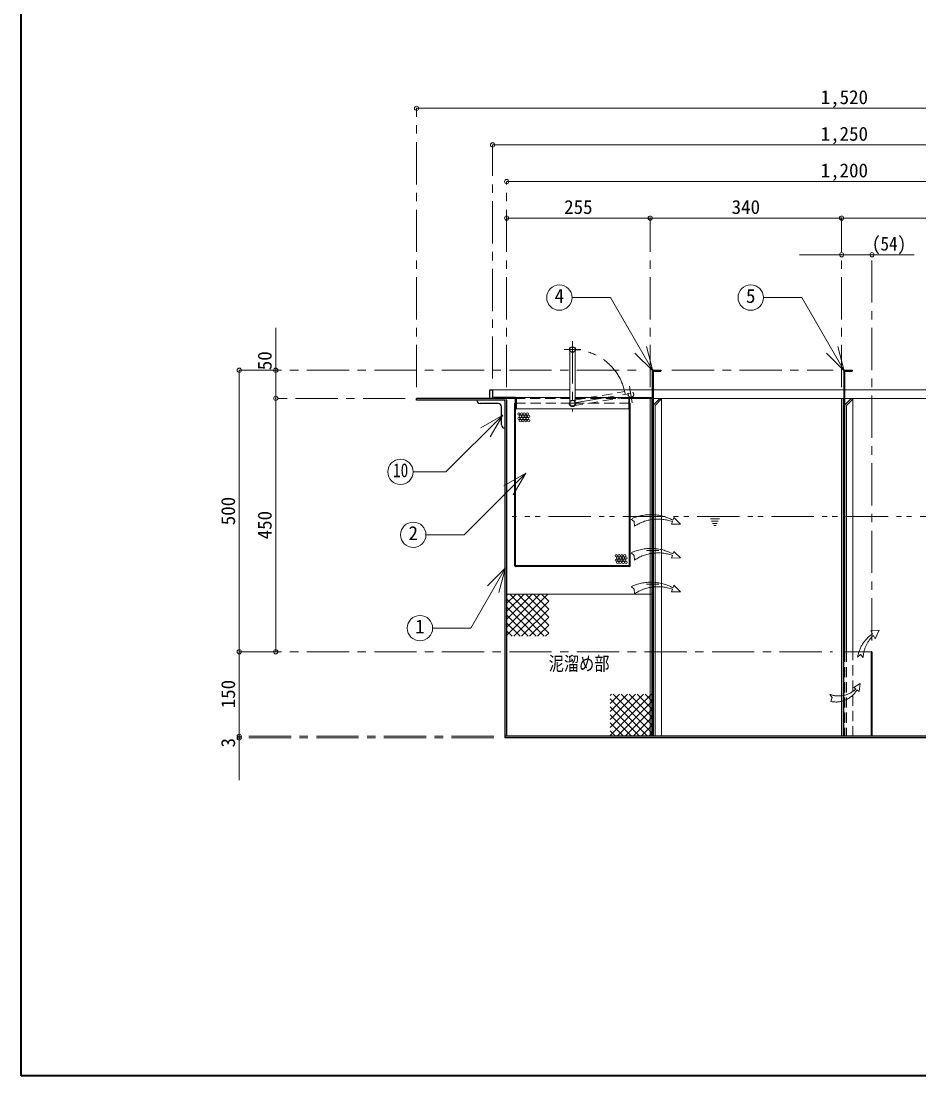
# Model space of a CAD drawing. Units: millimetres at full size, sheet at 1:15; some dimension numbers follow another scale. Extents: x -3188 to 2887, y -2113 to 2102.
# Drawn here: x -3188 to -1593, y -2113 to -240 of the extents above; entities that cross this region are included whole.
import ezdxf
from ezdxf.enums import TextEntityAlignment as Align

# ---------------------------------------------------------------- set-up
doc = ezdxf.new("R2010")
doc.units = ezdxf.units.MM
doc.header["$LTSCALE"] = 15
doc.header["$PDMODE"] = 32
doc.header["$PDSIZE"] = 7.5
for name, pattern in [('CHAIN1', [8, 5, -1, 1, -1]), ('DASHED1', [1.8, 1.2, -0.6]), ('DOUBLE_CHAIN1', [8.8, 5, -1, 0.6, -0.6, 0.6, -1])]:
    doc.linetypes.add(name, pattern=pattern)
doc.layers.add('0-0_ﾚｲﾔ1', color=4, linetype='Continuous', lineweight=9)
doc.layers.add('0-6_補助線', color=4, linetype='Continuous', lineweight=9)
doc.styles.add('ＭＳ ゴシック', font='')
doc.styles.get('ＭＳ ゴシック').set_extended_font_data('MS Gothic')

msp = doc.modelspace()

# ---------------------------------------------------------------- linework, layer by layer
at = {"layer": '0-0_ﾚｲﾔ1', "color": 1, "lineweight": 40}
for p, q in [((-3187.84, -2112.82), (-3187.84, 2102.18)), ((2887.16, -2112.82), (-3187.84, -2112.82))]:
    msp.add_line(p, q, dxfattribs=at)
at = {"layer": '0-0_ﾚｲﾔ1', "linetype": 'CHAIN1'}
for p, q in [((-2485.34, -889.82), (-2485.34, -394.82)), ((-2350.34, -874.82), (-2350.34, -459.82)), ((-2325.34, -889.82), (-2325.34, -524.82)), ((-2070.34, -889.82), (-2070.34, -589.82)), ((-1730.34, -889.82), (-1730.34, -589.82)), ((-1676.34, -1339.82), (-1676.34, -654.82)), ((-2223.34, -823.32), (-2193.34, -823.32)), ((-2208.34, -808.32), (-2208.34, -933.32)), ((-2800.34, -859.82), (-2085.09, -859.82)), ((-2031.59, -859.82), (-1745.09, -859.82)), ((-2102.17, -917.66), (-2107.05, -888.06)), ((-2505.34, -909.82), (-2735.34, -909.82)), ((-2208.34, -918.32), (-2099.81, -900.42)), ((-2223.34, -918.32), (-2193.34, -918.32)), ((-2800.34, -1359.82), (-1746.59, -1359.82)), ((-2348.34, -1509.82), (-2800.34, -1509.82)), ((-2348.34, -1512.82), (-2800.34, -1512.82))]:
    msp.add_line(p, q, dxfattribs=at)
at = {"layer": '0-0_ﾚｲﾔ1'}
for p, q in [((-965.34, -394.82), (-2485.34, -394.82)), ((-2350.34, -459.82), (-1100.34, -459.82)), ((-1125.34, -524.82), (-2325.34, -524.82)), ((-2325.34, -589.82), (-2070.34, -589.82)), ((-2070.34, -589.82), (-1730.34, -589.82)), ((-1730.34, -589.82), (-1390.34, -589.82)), ((-1601.34, -654.82), (-1805.09, -654.82)), ((-2735.34, -784.82), (-2735.34, -909.82)), ((-2800.34, -859.82), (-2800.34, -1359.82)), ((-2350.34, -894.82), (-2213.34, -894.82)), ((-2203.34, -894.82), (-2066.59, -894.82)), ((-2065.09, -894.82), (-1726.59, -894.82)), ((-1725.09, -894.82), (-1315.2, -894.82)), ((-2735.34, -909.82), (-2735.34, -1359.82)), ((-2309.84, -908.32), (-2213.34, -908.32)), ((-2203.34, -908.32), (-2106.84, -908.32)), ((-2068.34, -909.82), (-2066.59, -909.82)), ((-2065.09, -909.82), (-1726.59, -909.82)), ((-2050.34, -1509.82), (-2050.34, -909.82)), ((-1725.09, -909.82), (-1390.34, -909.82)), ((-1710.34, -1359.82), (-1710.34, -909.82)), ((-2308.34, -928.32), (-2108.34, -928.32)), ((-2800.34, -1359.82), (-2800.34, -1509.82)), ((-2800.34, -1509.82), (-2800.34, -1587.82))]:
    msp.add_line(p, q, dxfattribs=at)
at = {"layer": '0-0_ﾚｲﾔ1', "color": 7, "lineweight": 18}
for p, q in [((-2209.2, -730.9), (-2140.75, -730.9)), ((-2065.51, -861.22), (-2140.75, -730.9)), ((-1869.2, -730.9), (-1800.75, -730.9)), ((-1725.51, -861.22), (-1800.75, -730.9)), ((-2213.34, -823.45), (-2213.34, -918.32)), ((-2203.34, -823.32), (-2203.34, -918.32)), ((-2065.51, -861.22), (-2077.16, -817.75)), ((-1725.51, -861.22), (-1737.16, -817.75)), ((-2065.51, -861.22), (-2097.33, -829.4)), ((-1725.51, -861.22), (-1757.33, -829.4)), ((-2070.34, -1509.82), (-2070.34, -909.82)), ((-2068.34, -909.82), (-2067.34, -909.82)), ((-2067.34, -1509.82), (-2067.34, -909.82)), ((-2063.46, -919.94), (-2053.34, -909.82)), ((-2060.9, -921.62), (-2051.22, -911.94)), ((-2053.34, -909.82), (-2051.22, -911.94)), ((-1730.34, -909.82), (-1727.34, -909.82)), ((-1730.34, -1509.82), (-1730.34, -909.82)), ((-1727.34, -1509.82), (-1727.34, -909.82)), ((-1723.46, -919.94), (-1713.34, -909.82)), ((-1720.9, -921.62), (-1711.22, -911.94)), ((-1713.34, -909.82), (-1711.22, -911.94)), ((-2064.34, -922.06), (-2064.34, -1509.82)), ((-2061.34, -922.68), (-2061.34, -1509.82)), ((-1724.34, -922.06), (-1724.34, -1359.82)), ((-1721.34, -922.68), (-1721.34, -1359.82)), ((-2332.3, -939.41), (-2433.22, -1040.34)), ((-2332.3, -939.41), (-2371.27, -961.91)), ((-2332.3, -939.41), (-2354.8, -978.38)), ((-2433.22, -1040.34), (-2491.43, -1040.34)), ((-2291.23, -1042.38), (-2400.89, -1152.05)), ((-2291.23, -1042.38), (-2330.2, -1064.88)), ((-2291.23, -1042.38), (-2313.73, -1081.36)), ((-2468.65, -1152.05), (-2400.89, -1152.05)), ((-2327.48, -1211.01), (-2389.14, -1317.8)), ((-2327.48, -1211.01), (-2359.3, -1242.83)), ((-2327.48, -1211.01), (-2339.13, -1254.48)), ((-2456.81, -1317.8), (-2389.14, -1317.8)), ((-1726.59, -1359.82), (-1726.59, -1509.82)), ((-1725.09, -1359.82), (-1677.84, -1359.82))]:
    msp.add_line(p, q, dxfattribs=at)
at = {"layer": '0-0_ﾚｲﾔ1', "color": 5, "lineweight": 25}
for p, q in [((-2066.59, -861.32), (-2066.59, -1509.82)), ((-2065.09, -859.82), (-2051.59, -859.82)), ((-2064.34, -861.32), (-2051.59, -861.32)), ((-2051.59, -859.82), (-2051.59, -861.32)), ((-1726.59, -861.32), (-1726.59, -1359.82)), ((-1725.09, -859.82), (-1711.59, -859.82)), ((-1724.34, -861.32), (-1711.59, -861.32)), ((-1711.59, -859.82), (-1711.59, -861.32)), ((-2065.09, -862.07), (-2065.09, -1509.82)), ((-1725.09, -862.07), (-1725.09, -1359.82)), ((-2350.34, -894.82), (-2350.34, -909.82)), ((-2485.34, -912.82), (-2485.34, -909.82)), ((-2310.59, -909.82), (-2485.34, -909.82)), ((-2329.84, -912.82), (-2485.34, -912.82)), ((-2348.34, -908.32), (-2348.34, -909.82)), ((-2309.84, -908.32), (-2348.34, -908.32)), ((-2328.34, -914.32), (-2328.34, -1512.82)), ((-2325.34, -912.82), (-2325.34, -1509.82)), ((-2309.84, -1206.82), (-2309.84, -910.57)), ((-2308.34, -909.82), (-2308.34, -928.32)), ((-2108.34, -909.82), (-2108.34, -928.32)), ((-2106.84, -908.32), (-2068.34, -908.32)), ((-2106.84, -1206.82), (-2106.84, -910.57)), ((-2068.34, -909.82), (-2106.09, -909.82)), ((-2068.34, -909.82), (-2068.34, -908.32)), ((-2340.34, -918.82), (-2372.34, -918.82)), ((-2334.34, -956.82), (-2334.34, -924.82)), ((-2310.84, -918.32), (-2309.84, -918.32)), ((-2310.84, -1207.32), (-2310.84, -918.32)), ((-2309.84, -928.32), (-2308.34, -928.32)), ((-2108.34, -928.32), (-2106.84, -928.32)), ((-2106.84, -918.32), (-2105.84, -918.32)), ((-2105.84, -1207.32), (-2105.84, -918.32)), ((-2106.84, -1208.32), (-2309.84, -1208.32)), ((-2107.34, -1207.32), (-2309.34, -1207.32)), ((-1725.09, -1359.82), (-1726.59, -1359.82)), ((-1676.34, -1359.82), (-1676.34, -1509.82)), ((-1122.34, -1509.82), (-2328.34, -1509.82)), ((-1122.34, -1512.82), (-2328.34, -1512.82))]:
    msp.add_line(p, q, dxfattribs=at)
at = {"layer": '0-0_ﾚｲﾔ1', "linetype": 'DASHED1'}
for p, q in [((-2209.16, -913.38), (-2115.42, -897.93)), ((-2310.59, -909.82), (-2213.34, -909.82)), ((-2207.53, -923.25), (-2113.79, -907.8)), ((-2203.34, -909.82), (-2106.09, -909.82)), ((-2309.84, -918.32), (-2223.34, -918.32)), ((-2106.84, -918.32), (-2193.34, -918.32)), ((-1725.09, -1359.82), (-1725.09, -1509.82)), ((-1724.34, -1359.82), (-1724.34, -1509.82)), ((-1721.34, -1359.82), (-1721.34, -1509.82)), ((-1710.34, -1509.82), (-1710.34, -1359.82))]:
    msp.add_line(p, q, dxfattribs=at)
at = {"layer": '0-0_ﾚｲﾔ1', "linetype": 'DOUBLE_CHAIN1'}
for p, q in [((-1383.84, -1119.82), (-2315.34, -1119.82)), ((-2028.52, -1121.51), (-2030.06, -1125.97)), ((-2028.52, -1121.51), (-2016.45, -1133.19)), ((-2030.98, -1128.62), (-2032.63, -1133.39)), ((-2032.63, -1133.39), (-2016.45, -1133.19)), ((-1947.34, -1123.82), (-1963.34, -1123.82)), ((-1949.34, -1127.82), (-1961.34, -1127.82)), ((-1951.34, -1131.82), (-1959.34, -1131.82)), ((-1953.34, -1135.82), (-1957.34, -1135.82)), ((-2030.98, -1188.62), (-2032.63, -1193.39)), ((-2032.63, -1193.39), (-2016.45, -1193.19)), ((-2028.52, -1181.51), (-2030.06, -1185.97)), ((-2028.52, -1181.51), (-2016.45, -1193.19)), ((-2030.98, -1248.62), (-2032.63, -1253.39)), ((-2032.63, -1253.39), (-2016.45, -1253.19)), ((-2028.52, -1241.51), (-2030.06, -1245.97)), ((-2028.52, -1241.51), (-2016.45, -1253.19)), ((-1675.41, -1328.04), (-1678.46, -1322.29)), ((-1673.74, -1330.82), (-1670.88, -1337)), ((-1708.71, -1423.44), (-1697.53, -1415.8)), ((-1699.02, -1430.14), (-1697.53, -1415.8)), ((-1708.71, -1423.44), (-1705.24, -1425.84)), ((-1703.2, -1427.25), (-1699.02, -1430.14))]:
    msp.add_line(p, q, dxfattribs=at)
at = {"layer": '0-0_ﾚｲﾔ1', "color": 5, "lineweight": 25}
for points in [[(-2355.34, -909.82), (-2355.34, -894.82), (-2350.34, -894.82)], [(-1676.34, -1359.82), (-1677.84, -1359.82), (-1677.84, -1509.82)]]:
    msp.add_lwpolyline(points, dxfattribs=at)
at = {"layer": '0-0_ﾚｲﾔ1', "linetype": 'DOUBLE_CHAIN1'}
for points in [[(-2104.4, -1124.08), (-2099.06, -1128.73), (-2098.06, -1136.82)], [(-2104.4, -1184.08), (-2099.06, -1188.73), (-2098.06, -1196.82)], [(-2104.4, -1244.08), (-2099.06, -1248.73), (-2098.06, -1256.82)], [(-1678.46, -1322.29), (-1663.3, -1321.38), (-1670.88, -1337)], [(-1701.81, -1369.47), (-1696.69, -1364.47), (-1691.94, -1369.75)], [(-1751.1, -1435.37), (-1746.83, -1441.23), (-1749.26, -1448.04)]]:
    msp.add_lwpolyline(points, dxfattribs=at)
at = {"layer": '0-0_ﾚｲﾔ1', "color": 7, "lineweight": 18}
for centre in [(-2231.7, -730.9), (-1891.7, -730.9), (-2513.93, -1040.34), (-2491.15, -1152.05), (-2479.31, -1317.8)]:
    msp.add_circle(centre, 22.5, dxfattribs=at)
at = {"layer": '0-0_ﾚｲﾔ1', "color": 5, "lineweight": 25}
msp.add_circle((-2208.34, -823.32), 5, dxfattribs=at)
at = {"layer": '0-0_ﾚｲﾔ1', "linetype": 'DASHED1'}
msp.add_circle((-2104.61, -902.86), 5, dxfattribs=at)
at = {"layer": '0-0_ﾚｲﾔ1'}
for centre in [(-2303.7, -937.57), (-2298.7, -937.57), (-2293.7, -937.57), (-2288.7, -937.57), (-2303.7, -945.57), (-2301.2, -941.57), (-2301.2, -949.57), (-2298.7, -945.57), (-2296.2, -941.57), (-2296.2, -949.57), (-2293.7, -945.57), (-2291.2, -941.57), (-2291.2, -949.57), (-2288.7, -945.57), (-2286.2, -941.57), (-2286.2, -949.57), (-2130.7, -1189.12), (-2130.7, -1197.12), (-2128.2, -1193.12), (-2125.7, -1189.12), (-2125.7, -1197.12), (-2123.2, -1193.12), (-2120.7, -1189.12), (-2120.7, -1197.12), (-2118.2, -1193.12), (-2115.7, -1189.12), (-2115.7, -1197.12), (-2113.2, -1193.12), (-2128.2, -1201.12), (-2123.2, -1201.12), (-2118.2, -1201.12), (-2113.2, -1201.12)]:
    msp.add_circle(centre, 2, dxfattribs=at)
at = {"layer": '0-0_ﾚｲﾔ1', "linetype": 'CHAIN1'}
msp.add_arc((-2208.34, -918.32), 95, 9.36346, 90, dxfattribs=at)
at = {"layer": '0-0_ﾚｲﾔ1', "color": 5, "lineweight": 25}
for centre, radius, start, end in [((-2065.09, -861.32), 1.5, 90, 180), ((-2064.34, -862.07), 0.75, 90, 180), ((-1725.09, -861.32), 1.5, 90, 180), ((-1724.34, -862.07), 0.75, 90, 180), ((-2372.34, -912.82), 6, 180, 270), ((-2329.84, -914.32), 1.5, 0, 90), ((-2328.34, -912.82), 3, 0, 90), ((-2310.59, -910.57), 0.75, 0, 90), ((-2309.84, -909.82), 1.5, 0, 90), ((-2106.84, -909.82), 1.5, 90, 180), ((-2106.09, -910.57), 0.75, 90, 180), ((-2340.34, -924.82), 6, 0, 90), ((-2328.34, -956.82), 6, 180, 270), ((-2309.84, -1207.32), 1, 180, 270), ((-2309.34, -1206.82), 0.5, 180, 270), ((-2107.34, -1206.82), 0.5, 270, 0), ((-2106.84, -1207.32), 1, 270, 0)]:
    msp.add_arc(centre, radius, start, end, dxfattribs=at)
at = {"layer": '0-0_ﾚｲﾔ1', "linetype": 'DASHED1'}
for radius, start, end in [(5, 0, 180), (6, 180, 0)]:
    msp.add_arc((-2208.34, -918.32), radius, start, end, dxfattribs=at)
at = {"layer": '0-0_ﾚｲﾔ1', "color": 7, "lineweight": 18}
for centre, radius, start, end in [((-2208.34, -918.32), 5, 180, 0), ((-2061.34, -922.06), 3, 135, 180), ((-2059.84, -922.68), 1.5, 135, 180), ((-1721.34, -922.06), 3, 135, 180), ((-1719.84, -922.68), 1.5, 135, 180)]:
    msp.add_arc(centre, radius, start, end, dxfattribs=at)
at = {"layer": '0-0_ﾚｲﾔ1', "linetype": 'DOUBLE_CHAIN1'}
for centre, radius, start, end in [((-2069.14, -1200.01), 83.72, 62.17751, 114.9101), ((-2056.33, -1199.68), 75.45, 70.3681, 123.57816), ((-2069.14, -1260.01), 83.72, 62.17751, 114.9101), ((-2056.33, -1259.68), 75.45, 70.3681, 123.57816), ((-2069.14, -1320.01), 83.72, 62.17751, 114.9101), ((-2056.33, -1319.68), 75.45, 70.3681, 123.57816), ((-1640.99, -1379.11), 61.59, 123.98307, 170.99646), ((-1635.69, -1372.33), 56.31, 132.51176, 177.36854), ((-1735.69, -1394.41), 43.76, 249.37581, 314.10079), ((-1740.42, -1406.21), 42.76, 258.06872, 330.51954)]:
    msp.add_arc(centre, radius, start, end, dxfattribs=at)
at = {"layer": '0-0_ﾚｲﾔ1', "color": 1}
for p in [(-2485.34, -394.82), (-2350.34, -459.82), (-2325.34, -524.82), (-2325.34, -589.82), (-2070.34, -589.82), (-1730.34, -589.82), (-1730.09, -654.82), (-1676.34, -654.82), (-2800.34, -859.82), (-2735.34, -859.82), (-2735.34, -909.82), (-2800.34, -1359.82), (-2735.34, -1359.82), (-2800.34, -1509.82), (-2800.34, -1512.82)]:
    msp.add_point(p, dxfattribs=at)
at = {"layer": '0-6_補助線', "color": 7, "linetype": 'DASHED1', "lineweight": 18}
for p, q in [((-2065.09, -1107.32), (-2066.59, -1107.32)), ((-2065.09, -1132.32), (-2066.59, -1132.32)), ((-2065.09, -1167.32), (-2066.59, -1167.32)), ((-2065.09, -1192.32), (-2066.59, -1192.32)), ((-2065.09, -1227.32), (-2066.59, -1227.32)), ((-2065.09, -1252.32), (-2066.59, -1252.32))]:
    msp.add_line(p, q, dxfattribs=at)
at = {"layer": '0-6_補助線', "linetype": 'CHAIN1'}
for p, q in [((-2055.09, -1179.82), (-2076.59, -1179.82)), ((-2055.09, -1239.82), (-2076.59, -1239.82))]:
    msp.add_line(p, q, dxfattribs=at)
at = {"layer": '0-6_補助線'}
for p, q in [((-2325.34, -1330.72), (-2251.94, -1257.32)), ((-2325.34, -1316.58), (-2266.09, -1257.32)), ((-2325.34, -1302.43), (-2280.23, -1257.32)), ((-2325.34, -1288.29), (-2294.37, -1257.32)), ((-2325.34, -1274.15), (-2308.51, -1257.32)), ((-2325.34, -1260.01), (-2322.65, -1257.32)), ((-2066.59, -1257.32), (-2325.34, -1257.32)), ((-2325.34, -1265.86), (-2258.88, -1332.32)), ((-2319.74, -1257.32), (-2250.34, -1326.72)), ((-2312.8, -1332.32), (-2250.34, -1269.86)), ((-2305.6, -1257.32), (-2250.34, -1312.58)), ((-2291.46, -1257.32), (-2250.34, -1298.43)), ((-2277.32, -1257.32), (-2250.34, -1284.29)), ((-2263.17, -1257.32), (-2250.34, -1270.15)), ((-2325.34, -1280), (-2273.03, -1332.32)), ((-2298.66, -1332.32), (-2250.34, -1284)), ((-2325.34, -1294.14), (-2287.17, -1332.32)), ((-2325.34, -1308.29), (-2301.31, -1332.32)), ((-2284.52, -1332.32), (-2250.34, -1298.14)), ((-2325.34, -1322.43), (-2315.45, -1332.32)), ((-2270.37, -1332.32), (-2250.34, -1312.29)), ((-2256.23, -1332.32), (-2250.34, -1326.43)), ((-2141.59, -1508.22), (-2068.19, -1434.82)), ((-2141.59, -1494.08), (-2082.34, -1434.82)), ((-2141.59, -1479.93), (-2096.48, -1434.82)), ((-2141.59, -1465.79), (-2110.62, -1434.82)), ((-2141.59, -1451.65), (-2124.76, -1434.82)), ((-2141.59, -1437.51), (-2138.9, -1434.82)), ((-2135.99, -1434.82), (-2066.59, -1504.22)), ((-2121.85, -1434.82), (-2066.59, -1490.08)), ((-2107.71, -1434.82), (-2066.59, -1475.93)), ((-2093.57, -1434.82), (-2066.59, -1461.79)), ((-2079.42, -1434.82), (-2066.59, -1447.65)), ((-2141.59, -1443.36), (-2075.13, -1509.82)), ((-2141.59, -1457.5), (-2089.28, -1509.82)), ((-2129.05, -1509.82), (-2066.59, -1447.36)), ((-2141.59, -1471.64), (-2103.42, -1509.82)), ((-2114.91, -1509.82), (-2066.59, -1461.5)), ((-2100.77, -1509.82), (-2066.59, -1475.64)), ((-2141.59, -1485.79), (-2117.56, -1509.82)), ((-2086.62, -1509.82), (-2066.59, -1489.79)), ((-2141.59, -1499.93), (-2131.7, -1509.82)), ((-2072.48, -1509.82), (-2066.59, -1503.93))]:
    msp.add_line(p, q, dxfattribs=at)

# ---------------------------------------------------------------- texts
at = {"layer": '0-0_ﾚｲﾔ1', "color": 7, "style": 'ＭＳ ゴシック'}
for s, p in [('1,520', (-1767.53, -394.82)), ('1,250', (-1767.53, -459.82)), ('1,200', (-1767.53, -524.82)), ('255', (-2223.16, -589.82)), ('340', (-1925.66, -589.82)), ('4', (-2240.14, -747.77)), ('5', (-1900.14, -747.77)), ('2', (-2499.59, -1168.92)), ('1', (-2487.75, -1334.68))]:
    msp.add_text(s, height=24.74, dxfattribs=at).set_placement(p, align=Align.BOTTOM_LEFT)
for s, width, p in [('(54)', 0.9, (-1676.34, -654.82)), ('10', 0.8, (-2527.06, -1057.21))]:
    msp.add_text(s, height=24.74, dxfattribs=dict(at, width=width)).set_placement(p, align=Align.BOTTOM_LEFT)
for s, p in [('50', (-2735.34, -859.82)), ('500', (-2800.34, -1135.13)), ('450', (-2735.34, -1160.13)), ('150', (-2800.34, -1460.13)), ('3', (-2800.34, -1529.69))]:
    msp.add_text(s, height=24.74, rotation=90, dxfattribs=at).set_placement(p, align=Align.BOTTOM_LEFT)
at = {"layer": '0-6_補助線', "color": 7, "style": 'ＭＳ ゴシック', "width": 0.8}
msp.add_text('泥溜め部', height=24.74, dxfattribs=at).set_placement((-2250.59, -1400.44), align=Align.BOTTOM_LEFT)

doc.saveas('drawing.dxf')
